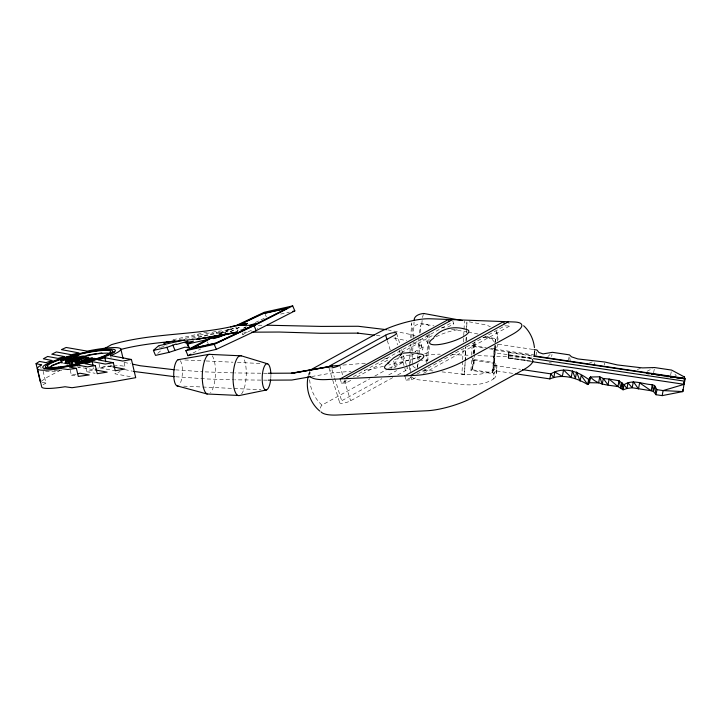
<?xml version="1.0" encoding="UTF-8"?>
<svg xmlns="http://www.w3.org/2000/svg" width="721" height="721" viewBox="0 0 721 721"><rect width="100%" height="100%" fill="white"/><g stroke="black" fill="none" stroke-linecap="round" stroke-linejoin="round"><path stroke-width="0.54" stroke-dasharray="3.6 2.7" d="M472.958 360.139L495.886 363.555C498.283 366.764 495.931 370.991 493.903 373.757L470.975 370.342C473.003 367.575 475.346 363.348 472.958 360.139L473.057 357.986M498.139 339.474L496.796 332.85M512.649 373.352L492.939 370.414L494.903 352.839L494.921 344.809M409.366 366.259L409.258 371.198M409.411 365.159L410.357 344.259M410.664 337.662L411.673 322.882M410.267 371.793L410.619 364.105M410.673 363.005L411.52 344.332M411.817 337.743L412.16 330.056A15.285 8.337 11 0 1 421.875 323.684L433.943 325.901M412.151 363.79L413.097 342.917M413.349 337.428L414.043 322.053M417.243 368.052L417.45 363.645M417.648 359.238L417.847 354.831M417.892 353.732L418.54 339.402M418.829 359.896L420.073 339.122M420.37 332.507L420.676 325.892A4.488 2.451 11 0 1 425.219 324.09A4.488 2.451 11 0 1 429.536 327.217M426.408 362.762L428.157 334.355M427.697 361.212L428.788 343.746M428.842 342.646L429.238 333.832M465.153 361.915L464.495 374.803L461.918 374.523L462.621 360.752M462.675 359.644L463.17 348.585M463.468 341.952L464.423 320.953M464.495 374.803L465.054 362.429M465.108 361.302L465.766 346.675M466.027 341.051L466.226 336.554M466.532 329.803L466.893 321.936M465.207 360.788L465.82 347.297M466.127 340.546L466.271 337.167M466.478 332.669L466.992 321.422M470.975 370.342L471.615 356.309M471.66 355.237L472.102 345.521L474.643 342.565M482.845 337.365L495.651 339.276L494.597 362.627L492.614 372.82L472.336 369.801L472.985 355.345M473.039 354.236L474.184 342.376M473.246 353.669L473.742 342.872M473.958 363.618L474.346 354.912M474.4 353.831L474.986 340.772M472.336 369.801L474.418 357.382M474.616 352.93L475.121 341.817M492.614 372.82L494.273 346.413M492.939 370.414L494.507 345.855M411.267 376.551A8.31 4.524 11 0 0 418.793 379.85L462.612 384.491A40.484 22.072 11 0 0 493.678 378.849L495.201 345.242M493.687 378.858A10.941 8.94 33.6 0 0 495.669 368.647L495.886 363.555M497.679 341.033L497.012 338.735L497.175 335.04A15.511 8.454 11 0 0 495.471 330.66M496.598 373.424L496.886 367.034M530.647 361.437L508.395 358.121L508.756 352.1L508.107 357.904L530.359 361.221M508.395 358.121L509.143 352.551L532.513 356.03M497.923 344.187L496.823 347.459L495.03 348.937L490.668 348.288M411.204 325.568L411.448 323.765M309.697 375.082L310.174 372.225M536.55 352.118L535.955 355.255L538.136 353.146M551.628 356.516L552.025 354.417M568.481 360.103L569.085 356.958M594.275 365.7L594.852 362.672M604.351 365.06L604.73 363.042M653.596 372.784L654.389 368.593M670.584 375.317L671.377 371.126M419.289 333.039L420.676 325.892M417.441 367.034L418.631 360.915M461.918 374.523L462.017 374.019M495.057 342.34L495.651 339.276M509.143 352.551L508.107 357.904L530.35 360.527M308.309 375.569L309.282 372.748M390.304 369.54L399.785 356.291M547.861 356.58L550.141 354.453M157.755 353.389L160.738 350.73M41.178 381.319L47.613 377.002L59.807 370.54M420.902 356.048L417.297 358.013L388.862 365.033M424.705 353.849C432.744 351.974 428.932 339.456 422.037 338.915M393.999 367.458L404.184 361.735L402.003 354.66M340.168 378.931L341.475 383.166L346.404 380.463M353.29 376.677L449.751 323.711L453.707 323.864L452.725 320.683M341.475 383.166L346.116 382.941L352.037 379.697M356.976 376.984L389.547 359.094M401.39 352.587L433.97 334.706M447.786 327.118L453.707 323.864M320.241 408.185A53.76 13.537 -17.2 0 1 321.954 405.094L369.927 378.75M374.821 376.065L387.556 369.071M392.801 377.615L350.622 400.768A6.768 1.703 -17.2 0 1 341.448 403.354A6.768 1.703 -17.2 0 1 341.673 400.768L381.887 378.687M388.754 374.92L396.604 370.612M397.704 374.92L405.544 370.612A6.768 1.703 -17.2 0 0 406.77 368.116M404.796 375.857L406.103 380.093L411.979 376.867M416.873 374.181L503.961 326.352M406.103 380.093L411.754 379.823L417.639 376.596M423.515 373.361L509.774 326L508.458 321.764M192.913 353.092L200.78 348.928M647.016 371.27L652.694 368.476M220.986 333.598L222.78 332.714L221.987 330.84L219.283 332.165L188.947 338.951M223.997 332.76L235.893 326.937M225.078 332.48L235.983 327.145M230.287 331.615L239.21 327.244M230.378 331.822L240.291 326.974M243.139 328.262L246.185 326.82M255.315 322.512L266.464 317.249L265.193 314.257M219.139 333.526L230.999 327.974M220.392 333.453L231.477 328.271M220.473 333.661L232.568 328.001M589.21 363.168L592.22 361.906M415.675 351.289L414.917 351.596L424.218 346.188L423.002 347.432L422.668 350.036L421.091 344.557L422.632 346.612L413.349 342.637M99.029 363.907L99.985 367.935L106.762 365.781L113.053 366.953M637.31 369.422L640.419 368.512M85.826 367.701L86.772 371.739L94.072 369.684L93.604 367.674M384.356 358.995L390.719 357.481M383.5 366.304L368.503 369.873L364.132 370.233M280.649 314.077L289.373 312.121M173.004 339.744L208.811 331.732M179.141 339.708L198.581 335.355M199.663 335.121L215.867 331.489L221.987 330.84M198.302 337.473L216.661 333.363L222.78 332.714M160.495 347.369L166.993 345.909M70.198 370.089L71.379 375.127L76.823 373.947M311.598 376.551L332.48 372.874L351.037 371.324M342.89 365.087L367.395 363.051M258.307 325.261L263.877 325.234M243.833 332.219L249.403 332.192M267.176 373.28L234.857 372.937M267.176 380.165L234.704 379.814M233.91 372.91L204.007 371.838M175.681 376.759L207.783 379.003L233.748 379.787M504.943 325.82L509.774 326M451.842 354.615L470.047 355.309M477.843 355.606L525.366 357.427A33.166 8.355 -17.2 0 1 531.188 358.598M184.81 359.986L204.962 360.924M206.08 360.969L232.955 362.212M237.434 362.42L260.948 363.51M183.666 386.15L201.583 386.979M202.709 387.033L232.937 388.43M234.055 388.484L260.93 389.728M175.527 369.846L202.907 371.757M424.119 370.008L433.033 370.945M441.955 371.892L464.594 374.289A40.484 22.072 11 0 0 495.66 368.656M549.258 362.753L551.484 363.014M387.673 329.839L412.565 334.877L415.242 336.004M376.434 335.418L380.841 335.959M532.098 358.058L494.903 352.839M484.999 336.95L497.012 338.735M498.166 344.241L532.819 349.406M472.102 345.521L486.296 347.639M493.912 348.991L534.847 355.092M473.391 346.459L484.07 348.045M489.406 348.838L493.678 349.478M494.994 350.055L532.116 355.588M509.035 355.011L532.395 358.499M508.233 355.011L532.711 358.661M474.31 359.599L494.597 362.627M493.858 365.367L520.409 369.323M77.075 366.818L91.486 369.314A42.881 5.867 -13.2 0 1 96.758 368.296M469.155 321.818L483.214 324.405A15.511 8.454 11 0 1 490.397 326.793M441.613 327.316L444.902 327.92M451.481 329.137L467.172 332.02M468.253 332.219L479.068 334.211M99.985 367.935L115.234 370.774M130.24 376.65L114.873 373.793A42.881 5.867 -13.2 0 0 120.083 371.513M86.772 371.739L95.136 373.298M71.379 375.127L76.318 376.047M393.9 338.023L406.716 340.718M124.237 362.384L130.645 363.735M124.895 369.603L132.448 371.189M42.197 382.283L45.928 383.085L43.152 371.315M109.7 364.988L112.611 366.241M321.954 405.094C314.347 398.343 309.877 388.286 309.552 378.155M674.982 374.289L676.343 375.974M497.175 333.625L496.246 331.741M242.067 332.859L242.887 334.778M236.371 326.658L237.218 328.659M215.867 331.489L216.661 333.363M207.369 341.772L208.225 343.773M158.62 345.738L159.413 347.612M410.772 376.641L411.754 379.823M396.595 333.354L399.921 344.088M401.579 349.46L406.229 364.493M406.563 365.565L407.563 368.782M395.252 337.329L397.577 344.836M399.236 350.208L405.544 370.612M387.303 340.546L390.286 350.208M393.612 360.951L395.604 367.386M345.458 380.823L346.116 382.941M339.663 365.34L342.98 376.074M344.314 380.373L350.622 400.768M332.039 369.63L334.364 377.146M334.697 378.219L341.673 400.768M329.037 368.233L339.663 402.597M124.084 362.78L125.084 367.061A42.881 5.867 -13.2 0 0 97.795 368.107M110.592 355.588L111.097 357.733M40.61 366.457L41.088 368.476M330.768 369.945L330.903 370.81M569.824 357.832L570.284 361.798M43.053 384.861A42.881 5.867 -13.2 0 1 45.928 383.085M57.707 370.468A34.491 4.723 -13.2 0 1 53.642 370.792M80.148 366.863A37.24 5.092 -13.2 0 1 78.03 367.35M61.745 370.423A37.24 5.092 -13.2 0 1 45.477 371.324M394.387 359.896A20.485 5.155 -17.2 0 1 414.016 354.245M309.093 374.127A53.76 13.537 -17.2 0 1 309.913 371.261M436.115 336.779A20.485 5.155 -17.2 0 1 457.231 329.776M330.488 367.917A6.768 1.703 -17.2 0 1 329.488 367.827M388.529 368.53A37.672 9.481 -17.2 0 1 422.209 356.399M425.03 355.814A37.672 9.481 -17.2 0 1 440.243 354.182M486.756 336.229A15.511 8.454 11 0 1 494.813 343.052M421.875 323.684A11.058 2.451 -87.5 0 1 422.127 320.439M422.56 317.501A11.058 2.451 -87.5 0 1 423.155 315.113M428.094 359.175A4.488 2.451 11 0 1 421.343 360.32M419.352 358.517A4.488 2.451 11 0 1 419.225 357.859M426.336 335.481A4.488 2.451 11 0 1 427.562 337.419M415.485 368.052A8.31 4.524 11 0 1 412.754 365.718M426.111 369.377A4.488 2.451 11 0 1 421.569 371.18M270.898 375.235A13.194 4.326 -87.3 0 1 270.754 378.678M212.181 355.795A19.999 6.552 -87.3 0 1 215.435 374.325A19.999 6.552 -87.3 0 1 210.586 392.711M244.347 359.851A19.999 6.552 -87.3 0 1 241.382 394.135M180.259 360.635A13.194 4.326 -87.3 0 1 182.404 372.856A13.194 4.326 -87.3 0 1 179.205 384.987M257.163 328.524A7.895 0.784 -23.1 0 1 257.199 328.947M243.148 334.877A7.895 0.784 -23.1 0 1 245.681 332.922A7.895 0.784 -23.1 0 1 253.738 329.461M244.428 327.749A7.895 0.784 -23.1 0 1 246.176 326.928"/><path stroke-width="1.08" d="M682.922 389.52L682.823 391.575L662.175 395.622L656.02 394.711L653.406 391.431L652.298 384.708C642.862 384.347 632.723 378.831 623.989 384.753L623.07 389.8L617.96 386.564L609.101 379.057L603.306 378.498L599.746 376.804L590.49 377.02L588.642 379.48L587.723 384.536C576.403 377.84 562.74 373.559 549.871 378.895L515.93 373.839M683.995 382.166L683.914 384.095L684.95 378.741L533.621 356.192M656.939 389.655L656.02 394.711L654.515 385.492L653.406 391.431L651.171 390.755L652.298 384.708L654.515 385.492L656.939 389.655L663.095 390.575L682.823 391.575L684.95 378.741L667.096 376.326M237.642 330.903L237.696 330.119M534.36 355.48L534.567 350.992M549.871 378.895L550.79 373.848C563.822 366.286 577.656 371.198 588.642 379.48M662.175 395.622L663.095 390.575L684.202 384.32L531.765 361.609M589.436 382.716L590.49 377.02C597.646 385.122 608.218 384.933 617.96 386.564L619.042 380.751L609.101 379.057L608.01 384.924L603.306 378.498L602.233 384.284L599.746 376.804L598.619 382.869L589.436 382.716L587.723 384.536L581.153 375.425L580.09 381.166L576.593 371.946L575.394 378.345L572.438 370.9L571.221 377.398L563.552 369.99L562.353 376.389L554.855 372.009L553.818 377.633L550.79 373.848L522.617 369.648M684.148 379.129L684.544 377.02L671.575 370.08L654.587 367.548L642.501 367.899L617.329 364.934L604.919 362.032L577.827 358.932L571.528 356.841L569.482 354.867L552.421 352.326L543.057 353.894L538.866 352.443L536.947 350.018L533.855 349.559M308.11 376.587C305.344 389.025 309.949 402.985 319.827 411.087M587.723 384.536L590.49 377.02M400.416 355.408L401.687 353.641L399.876 354.93M387.601 363.222L393.828 357.742L399.497 354.362M433.889 337.275C441.82 327.875 454.933 325.829 466.244 329.416A20.485 5.155 -17.2 0 1 461.17 337.834A20.485 5.155 -17.2 0 1 435.349 344.8A20.485 5.155 -17.2 0 1 433.672 338.203M186.64 347.261L184.765 347.234L169.02 352.371L155.52 355.39L153.393 350.406L158.62 345.738L184.621 339.924M389.007 362.645L387.195 363.934A20.485 5.155 -17.2 0 0 392.918 369.386A20.485 5.155 -17.2 0 0 419.216 360.87A20.485 5.155 -17.2 0 0 418.072 353.93M40.331 381.887L36.05 363.681L39.421 361.419L45.991 362.645L52.182 360.5L43.332 358.797L47.64 356.471L58.022 358.4L64.529 356.58L51.813 354.209L56.382 351.947L71.388 354.741L78.995 352.902L61.438 349.631L66.143 347.468L87.196 351.118A42.881 5.867 -13.2 0 1 110.592 355.588L131.438 359.473L135.719 377.669L114.251 381.517L72.028 387.718L65.025 386.744A42.881 5.867 -13.2 0 1 41.755 387.114L37.465 368.909M187.253 347.801L189.217 347.342L188.668 347.666L186.541 342.673L187.09 342.349L185.126 342.817L188.055 341.132L176.492 344.485L176.104 344.016L166.893 347.387L153.393 350.406M104.121 348.811L111.521 344.647C152.41 332.579 195.733 335.653 237.011 325.369M310.994 369.657L377.57 333.102A37.672 9.481 -17.2 0 1 430.086 318.772L514.406 321.99A33.166 8.355 -17.2 0 1 511.991 334.607L462.864 361.582A36.185 9.112 -17.2 0 1 416.098 375.317L326.64 379.57A53.76 13.537 -17.2 0 1 310.075 376.47M331.804 367.827A6.768 1.703 -17.2 0 0 339.663 365.34L394.585 335.175A6.768 1.703 -17.2 0 0 394.811 332.597A6.768 1.703 -17.2 0 0 385.636 335.175L330.714 365.34A6.768 1.703 -17.2 0 0 328.965 366.629M340.168 378.931L448.444 319.475L449.093 321.593M344.8 378.705L452.4 319.628M404.796 375.857L503.637 321.584L504.285 323.702M410.447 375.587L508.458 321.764M230.522 326.874L235.947 325.667L264.337 312.256L292.699 305.911L294.826 310.904L256.18 330.642L216.354 349.343L187.992 355.687L185.865 350.703L213.209 336.301M191.155 348.811L215.345 335.806L192.11 348.306M187.992 355.687L190.948 354.128M191.065 348.603L215.949 343.034L251.99 326.108L287.436 308.255L252.08 326.316L216.039 343.241L192.237 348.567M185.865 350.703L214.227 344.359L254.053 325.649L292.699 305.911M164.821 344.962L164.018 343.088L168.155 341.529M189.722 349L187.604 344.007L193.516 341.114L186.541 342.673M227.403 333.282C224.114 335.887 201.808 342.917 220.04 334.706M213.191 338.311L217.156 336.365M213.101 338.104L220.383 336.473L225.331 334.048M243.175 325.306L247.141 323.368L244.257 325.027M237.524 325.441L262.66 313.572L287.346 308.047M237.606 325.649L262.741 313.779L287.436 308.255M131.438 359.473L122.687 361.041L104.869 357.724L98.083 359.869L113.341 362.717L115.234 370.774L124.589 369.107L113.053 366.953M60.645 359.896L61.646 360.076L62.312 362.906L61.303 362.717L60.645 359.896L77.453 355.174L78.977 355.453L69.468 358.851L82.383 356.12L83.789 356.381L66.9 361.122L65.503 360.861L66.161 363.681L69.676 363.348M61.646 360.076L71.235 357.391L63.169 360.419L75.399 358.076L65.503 360.861M68.315 361.32L84.988 356.643L86.268 356.886L69.595 361.563L68.315 361.32L68.982 364.15L70.261 364.384L69.595 361.563M71.082 361.843L87.755 357.156L88.863 357.382L81.554 360.689L91.576 357.868L92.73 358.085L76.047 362.771L74.894 362.555L81.797 359.4L72.298 362.068L71.082 361.843L71.749 364.664L75.074 364.303M77.381 363.024L94.072 358.337L95.469 358.598L78.787 363.285L77.381 363.024L77.832 364.907M113.341 362.717L105.257 364.06L92.18 361.627L84.871 363.672L95.334 365.619L97.236 373.685L107.159 372.126L95.163 369.891M120.795 349.46C158.863 339.483 198.897 342.151 237.011 332.02M292.645 311.391L294.826 310.904M247.141 323.368L239.859 324.991L247.222 323.576M164.018 343.088L174.824 340.673M187.604 344.007L206.521 339.78M66.729 362.951L63.836 363.249M77.913 373.712L80.085 373.244L89.224 374.938L78.292 376.416L76.39 368.35L69.486 367.061L78.192 365.177L87.331 366.881L95.334 365.619M266.545 389.953L239.678 395.459A19.999 6.552 -87.3 0 1 233.117 375.524A19.999 6.552 -87.3 0 1 241.382 355.841L267.671 363.826M402.805 353.218L409.771 352.578L417.928 353.398M197.41 339.149L237.434 332.011M291.383 373.406L331.417 366.259M196.707 339.411L236.064 332.444M291.518 373.163L332.12 365.998M291.816 373.388L332.48 366.223M310.499 376.741L291.816 380.039L268.293 380.156M178.078 359.707L208.874 354.39M76.39 368.35L67.738 369.512L60.744 368.539A42.881 5.867 -13.2 0 1 41.638 364.889L36.05 363.681M331.75 366.016L339.555 365.367M237.155 325.369L254.973 325.279M267.212 325.216L321.043 326.406L358.184 326.262L386.555 329.695M251.629 332.174L279.378 332.039L320.737 333.282L358.184 333.138L357.679 333.12L374.226 335.148M268.293 373.28L291.672 373.163M241.382 355.841L210.586 354.417A19.999 6.552 -87.3 0 0 202.493 371.486A19.999 6.552 -87.3 0 0 207.17 393.999L237.966 395.432M174.428 369.774L140.262 365.754L132.781 364.186M174.572 376.686L133.529 371.414M666.042 376.506L668.268 376.777M670.494 377.038L673.829 377.425M676.055 377.687L684.95 378.741M647.016 373.604L649.242 373.911M651.478 374.208L653.713 374.514M655.939 374.812L659.291 375.262M661.518 375.569L664.87 376.02M534.342 355.913L684.562 378.291L684.544 377.02M533.513 358.661L684.842 381.202M414.142 319.854A15.285 8.337 11 0 1 423.858 313.491L462.233 320.548M176.951 385.843L207.17 393.999M523.653 325.721C529.8 331.336 533.576 339.366 534.441 347.603M254.053 325.649L256.18 330.642M214.227 344.359L216.354 349.343M172.77 345.035L174.897 350.018M166.893 347.387L169.02 352.371M385.636 335.175L386.97 339.474M120.804 348.865L123.075 358.499M104.869 357.724L105.816 361.753M92.18 361.627L93.126 365.655M76.047 362.771L76.489 364.655M72.298 362.068L72.965 364.889M66.9 361.122L67.567 363.943M197.915 334.598L198.059 335.463M44.215 368.918A37.24 5.092 -13.2 0 1 46.27 367.458M112.296 351.893A37.24 5.092 -13.2 0 1 114.116 352.1M51.353 365.7A34.491 4.723 -13.2 0 1 54.499 364.366M55.337 364.042A34.491 4.723 -13.2 0 1 60.059 362.348M87.349 355.246A34.491 4.723 -13.2 0 1 96.803 353.605M98.93 353.317A34.491 4.723 -13.2 0 1 101.895 352.966M49.47 367.449A32.418 4.434 -13.2 0 1 61.087 362.366M82.834 356.48A32.418 4.434 -13.2 0 1 109.673 353.344M321.034 411.898A53.76 13.537 -17.2 0 0 337.608 415.008L427.057 410.754A36.185 9.112 -17.2 0 0 473.823 397.019L522.95 370.035A33.166 8.355 -17.2 0 0 532.215 359.364M423.615 313.932A11.058 2.451 -87.5 0 1 423.858 313.482M178.078 385.861A13.194 4.326 -87.3 0 1 173.761 372.712A13.194 4.326 -87.3 0 1 179.205 359.725M270.636 379.805A13.194 4.326 -87.3 0 1 263.643 387.745A13.194 4.326 -87.3 0 1 264.58 365.935A13.194 4.326 -87.3 0 1 270.88 374.1M249.935 325.333A7.895 0.784 -23.1 0 1 255.288 324.044A7.895 0.784 -23.1 0 1 247.546 328.01A7.895 0.784 -23.1 0 1 240.85 329.993M622.07 383.013L621.087 388.403L619.042 380.751L623.989 384.753L626.964 388.493L632.2 387.745L651.171 390.755L639.617 382.887L638.491 388.916L633.335 381.643L632.2 387.745L628 382.86L626.964 388.493L623.07 389.8L622.07 383.013M58.374 367.115A32.418 4.434 -13.2 0 0 110.106 352.614A32.418 4.434 -13.2 0 0 68.928 356.931A32.418 4.434 -13.2 0 0 58.374 367.115M55.283 368.332A37.24 5.092 -13.2 0 0 114.72 351.686A37.24 5.092 -13.2 0 0 67.404 356.643A37.24 5.092 -13.2 0 0 55.283 368.332M57.04 367.638A34.491 4.723 -13.2 0 0 112.097 352.218A34.491 4.723 -13.2 0 0 68.27 356.805A34.491 4.723 -13.2 0 0 57.04 367.638"/></g></svg>
